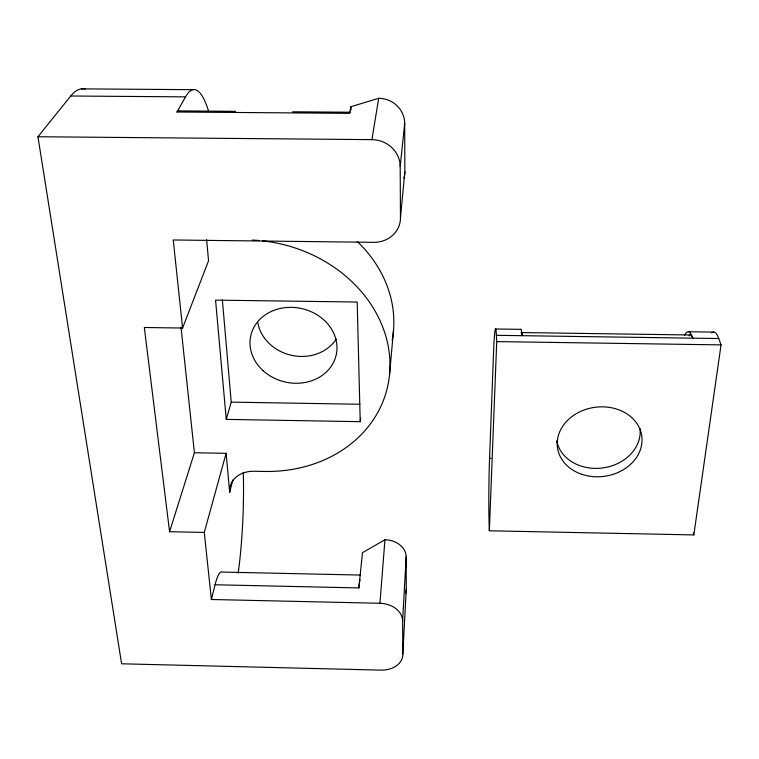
<?xml version="1.0" encoding="UTF-8"?>
<svg xmlns="http://www.w3.org/2000/svg" width="759" height="759" viewBox="0 0 759 759"><rect width="100%" height="100%" fill="white"/><g stroke="black" fill="none" stroke-linecap="round" stroke-linejoin="round"><path stroke-width="1.14" d="M489.564 458.313L493.483 354.168A50.265 1.926 -89.1 0 1 496.395 335.317L718.764 338.533L721.05 344.89L693.83 534.924L489.356 530.788L489.109 523.549A47.912 1.736 -89.3 0 1 489.564 458.313L491.007 458.341M489.356 530.788L496.728 341.607L496.395 335.317M402.811 654.391L406.264 589.202L406.16 556.802A20.986 16.451 4.4 0 0 384.946 539.744L362.46 552.694L358.874 587.931L215.063 584.762L211.382 599.496L379.936 603.282A22.419 16.983 4.4 0 1 402.631 620.957L402.811 654.391A22.02 16.385 4.3 0 1 381.094 670.131L121.611 663.793L37.95 136.743L70.72 96.004A135.415 37.922 88.9 0 1 85.122 89.012M402.631 620.957L406.16 556.802M379.936 603.282L384.946 539.744M389.557 374.358L393.428 331.303M169.58 531.727L194.408 452.753L226.125 453.322L204.266 532.438L169.58 531.727L144.324 327.49L182.587 328.04L173.242 239.977L373.694 242.33A27.248 25.038 9.6 0 0 400.467 217.805L404.86 171.714L404.699 123.404A25.711 24.573 14.7 0 0 378.694 98.29L350.933 106.706L349.491 113.357L176.989 112L185.547 96.858A135.823 26.537 89.6 0 1 208.412 110.615M400.467 217.805L400.192 166.439L404.699 123.404M360.212 421.672L357.195 302.035L215.556 300.128L226.258 419.385L360.212 421.672L360.639 418.2M400.192 166.439A27.874 26.167 12.3 0 0 371.919 139.637L378.694 98.29M262.405 240.85A134.675 114.334 14.8 0 1 389.993 364.168A134.675 114.334 14.8 0 1 264.493 471.453L253.971 471.263A26.233 20.958 11.4 0 0 229.673 492.174L232.852 479.973M226.258 419.385L231.22 402.128L222.368 299.881M182.587 328.04L208.554 260.754L206.628 239.664M81.336 88.869L193.004 89.676M70.72 96.004L185.547 96.858M178.507 110.89L235.499 111.336M292.68 111.791L350.06 112.237M37.95 136.743L371.919 139.637M495.599 328.989L520.845 329.349M688.422 331.74L713.963 332.1M521.319 332.546L690.073 334.975M496.728 341.607L721.05 344.89M231.22 402.128L359.956 404.262M360.582 575.066L222.539 572.087A55.36 9.317 -87.1 0 0 215.063 584.762M693.299 532.837L693.83 534.924M204.266 532.438L211.382 599.496M181.012 327.205L194.408 452.753M226.125 453.322L229.673 492.174M350.933 106.706L351.028 110.055M711.79 332.869A50.587 10.617 -89.1 0 1 718.764 338.533M684.533 335.355A50.549 9.592 -89.1 0 1 692.749 338.153A25.521 4.896 -88.9 0 0 689.068 335.886M520.551 329.482A50.303 2.932 -89.1 0 1 522.097 335.687A25.398 1.49 -89 0 0 521.158 332.878M640.017 428.56A42.124 34.61 -7.9 0 1 603.414 467.838A42.124 34.61 -7.9 0 1 556.726 440.865M243.297 472.278A118.584 20.275 -88 0 1 238.193 573.14M349.491 113.357A20.256 1.537 -89.9 0 1 350.212 112.427M176.989 112A20.161 4.137 88.6 0 1 179.352 111.478M252.159 240.081A134.675 114.334 14.8 0 1 259.066 240.527M404.86 171.714A25.17 23.595 10.7 0 1 403.911 178.204M406.264 589.202A20.635 15.901 4.3 0 1 405.486 593.566M358.874 587.931A55.578 3.444 -88.4 0 1 359.937 579.62M357.185 241.457A127.019 110.017 15.6 0 1 392.156 340.288M336.19 339.055A42.219 36.745 13.2 0 1 292.13 355.44A42.219 36.745 13.2 0 1 257.851 322.755M581.849 474.318A42.542 34.829 -7.7 0 0 641.848 436.748A42.542 34.829 -7.7 0 0 575.142 414.367A42.542 34.829 -7.7 0 0 581.849 474.318M263.164 370.734A43.775 37.637 12.8 0 0 335.658 356.986A43.775 37.637 12.8 0 0 281.636 308.182A43.775 37.637 12.8 0 0 263.164 370.734"/></g></svg>
